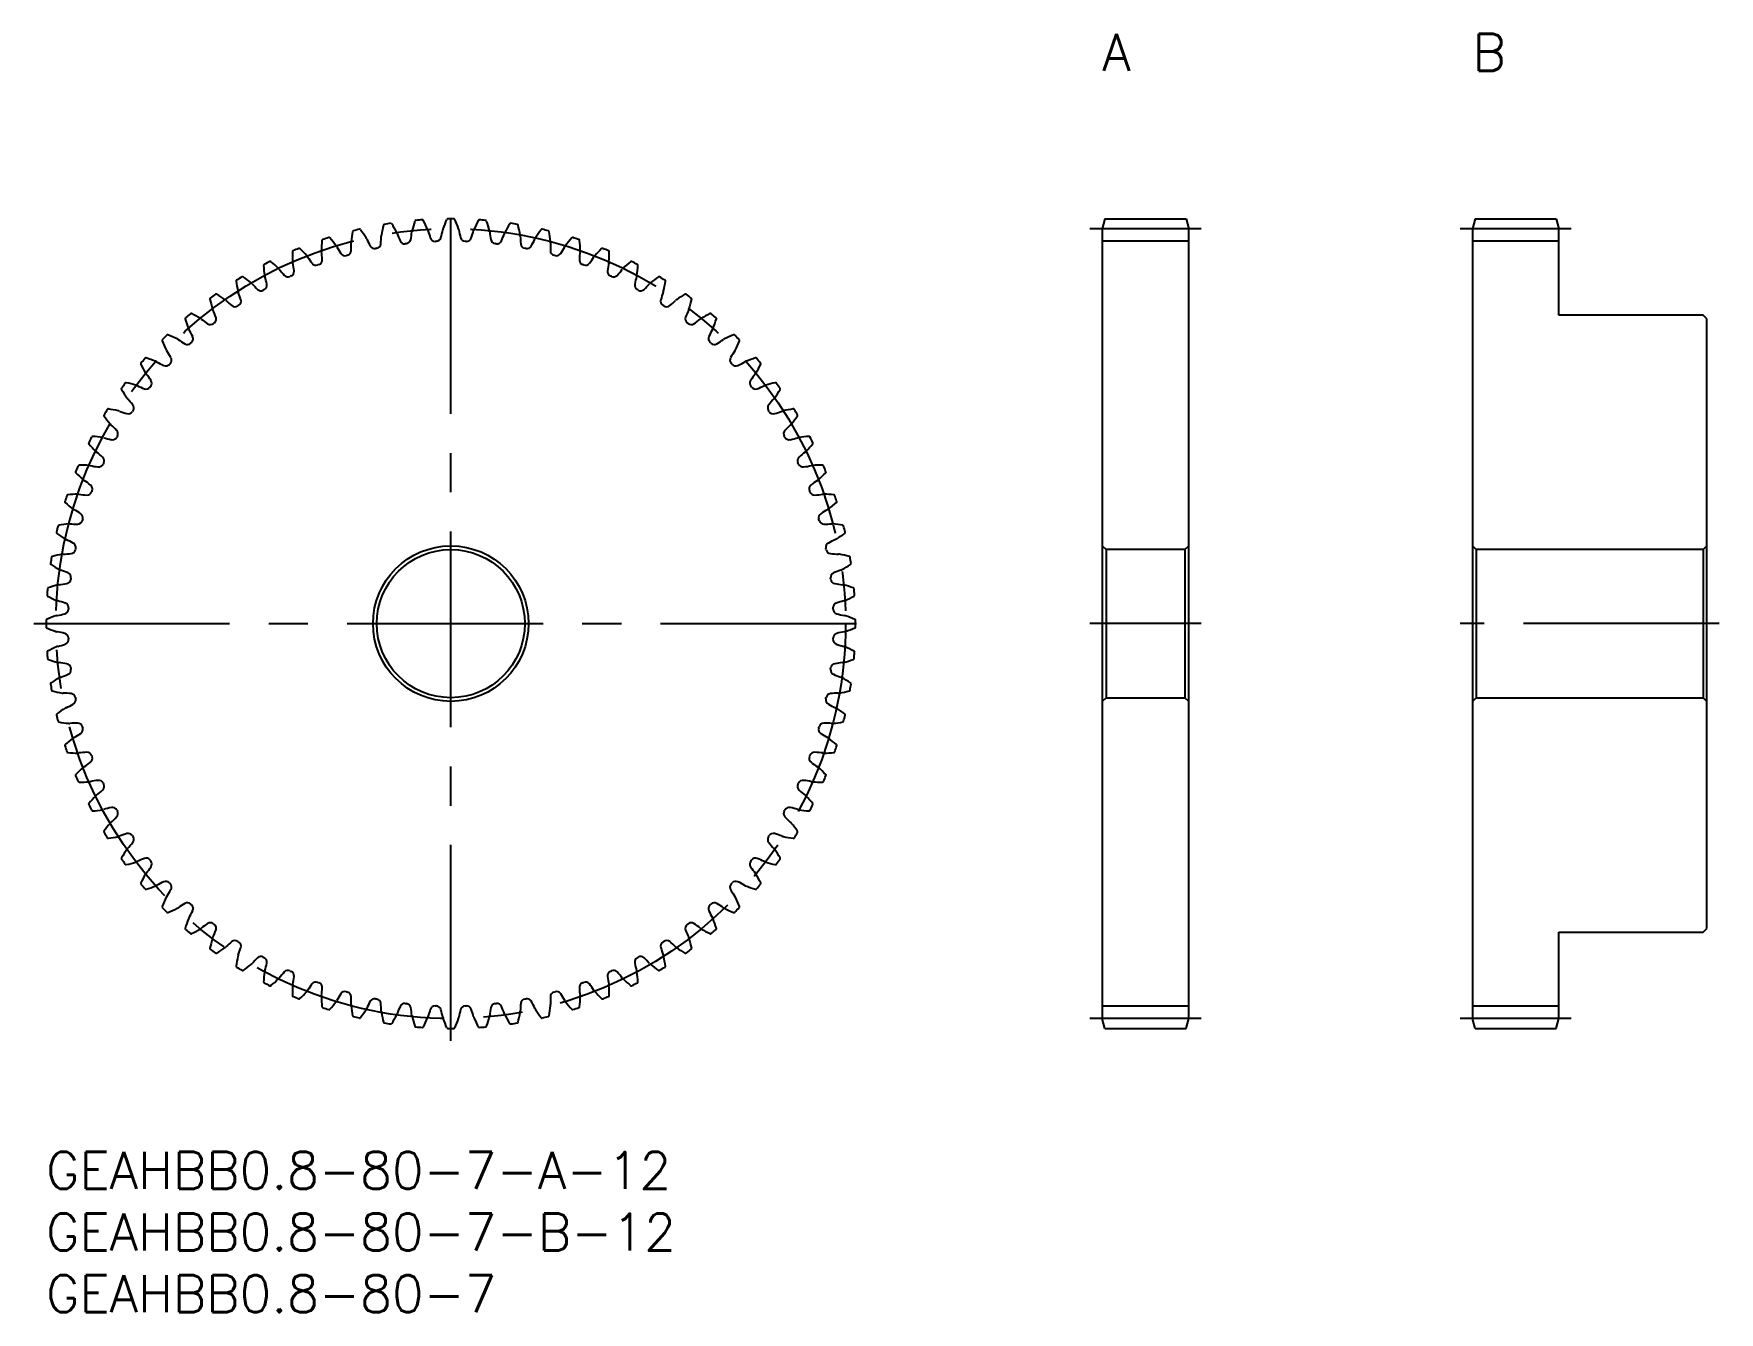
# Model space of a CAD drawing. Extents: x -1 to 136, y -13 to 91.
import ezdxf

# ---------------------------------------------------------------- set-up
doc = ezdxf.new("R2010")
doc.units = 0
doc.header["$LTSCALE"] = 0.5
doc.linetypes.add('CENTER', pattern=[50.8, 31.75, -6.35, 6.35, -6.35])
for name, color, linetype in [('MSM_CENTER', 1, 'CENTER'), ('MSM_CONTINUOUS', 7, 'CONTINUOUS'), ('MSM_PART_NUMBER', 7, 'CONTINUOUS')]:
    doc.layers.add(name, color=color, linetype=linetype)
doc.styles.get("Standard").update_dxf_attribs({"font": 'txt.shx', "height": 3, "bigfont": 'bigfont.shx'})

# ---------------------------------------------------------------- blocks, each defined once
blk = doc.blocks.new('*U2')
at = {"layer": 'MSM_PART_NUMBER'}
blk.add_text('GEAHBB0.8-80-7-A-12', height=3, dxfattribs=at).set_placement((0, -3))
blk = doc.blocks.new('*U3')
at = {"layer": 'MSM_PART_NUMBER'}
blk.add_text('GEAHBB0.8-80-7-B-12', height=3, dxfattribs=at).set_placement((0, -8))
blk = doc.blocks.new('*U4')
at = {"layer": 'MSM_PART_NUMBER'}
blk.add_text('GEAHBB0.8-80-7', height=3, dxfattribs=at).set_placement((0, -13))
blk = doc.blocks.new('*U5')
at = {"layer": 'MSM_PART_NUMBER'}
blk.add_text('A', height=3, dxfattribs=at).set_placement((85.6, 87.6))
blk = doc.blocks.new('*U6')
at = {"layer": 'MSM_PART_NUMBER'}
blk.add_text('B', height=3, dxfattribs=at).set_placement((115.6, 87.6))

msp = doc.modelspace()

# ---------------------------------------------------------------- linework, layer by layer
at = {"layer": 'MSM_CENTER'}
for p, q in [((32.8, 9), (32.8, 76.6)), ((93.6, 74.8), (84.6, 74.8)), ((123.6, 74.8), (114.6, 74.8)), ((-1, 42.8), (66.6, 42.8)), ((93.6, 42.8), (84.6, 42.8)), ((135.6, 42.8), (114.6, 42.8)), ((93.6, 10.8), (84.6, 10.8)), ((123.6, 10.8), (114.6, 10.8))]:
    msp.add_line(p, q, dxfattribs=at)
msp.add_circle((32.8, 42.8), 32, dxfattribs=at)
at = {"layer": 'MSM_CONTINUOUS'}
for p, q in [((85.81, 75.6), (85.6, 74.8)), ((85.81, 75.6), (92.39, 75.6)), ((92.39, 75.6), (92.6, 74.8)), ((115.81, 75.6), (115.6, 74.8)), ((115.81, 75.6), (122.39, 75.6)), ((122.39, 75.6), (122.6, 74.8)), ((85.6, 74.8), (85.6, 10.8)), ((92.6, 73.8), (85.6, 73.8)), ((92.6, 10.8), (92.6, 74.8)), ((115.6, 74.8), (115.6, 10.8)), ((122.6, 73.8), (115.6, 73.8)), ((122.6, 67.8), (122.6, 74.8)), ((134.3, 67.8), (122.6, 67.8)), ((134.6, 67.5), (134.3, 67.8)), ((134.6, 18.1), (134.6, 67.5)), ((85.6, 49.1), (85.9, 48.8)), ((85.9, 48.8), (85.9, 36.8)), ((92.3, 48.8), (85.9, 48.8)), ((92.3, 48.8), (92.6, 49.1)), ((92.3, 48.8), (92.3, 36.8)), ((115.6, 49.1), (115.9, 48.8)), ((115.9, 48.8), (115.9, 36.8)), ((134.3, 48.8), (115.9, 48.8)), ((134.3, 48.8), (134.6, 49.1)), ((134.3, 48.8), (134.3, 36.8)), ((85.9, 36.8), (85.6, 36.5)), ((85.9, 36.8), (92.3, 36.8)), ((92.6, 36.5), (92.3, 36.8)), ((115.9, 36.8), (115.6, 36.5)), ((115.9, 36.8), (134.3, 36.8)), ((134.6, 36.5), (134.3, 36.8)), ((122.6, 10.8), (122.6, 17.8)), ((122.6, 17.8), (134.3, 17.8)), ((134.3, 17.8), (134.6, 18.1)), ((92.6, 11.8), (85.6, 11.8)), ((122.6, 11.8), (115.6, 11.8)), ((85.81, 10), (85.6, 10.8)), ((85.81, 10), (92.39, 10)), ((92.39, 10), (92.6, 10.8)), ((115.81, 10), (115.6, 10.8)), ((115.81, 10), (122.39, 10)), ((122.39, 10), (122.6, 10.8))]:
    msp.add_line(p, q, dxfattribs=at)
for radius in [6.3, 6]:
    msp.add_circle((32.8, 42.8), radius, dxfattribs=at)
for centre, radius, start, end in [((27.42, 75.08), 0.08, 99.4581, 165.4711), ((32.8, 42.8), 32.8, 98.5425, 99.4575), ((27.94, 75.16), 0.08, 32.5289, 98.5425), ((19.58, 69.82), 10, 27.875, 32.5289), ((39.35, 72.16), 10, 160.9711, 165.625), ((29.97, 75.4), 0.08, 94.9575, 160.9711), ((32.8, 42.8), 32.8, 94.0425, 94.9575), ((30.49, 75.44), 0.08, 28.0289, 94.0425), ((21.74, 70.78), 10, 23.375, 28.0289), ((41.63, 71.56), 10, 156.4711, 161.125), ((32.54, 75.52), 0.08, 90.4575, 156.4711), ((32.8, 42.8), 32.8, 89.5425, 90.4575), ((33.06, 75.52), 0.08, 23.5287, 89.5425), ((23.97, 71.56), 10, 18.875, 23.5288), ((43.86, 70.78), 10, 151.9711, 156.625), ((35.11, 75.44), 0.08, 85.9575, 151.9711), ((32.8, 42.8), 32.8, 85.0425, 85.9575), ((35.63, 75.4), 0.08, 19.029, 85.0425), ((26.25, 72.16), 10, 14.375, 19.0289), ((46.02, 69.82), 10, 147.4711, 152.125), ((37.66, 75.16), 0.08, 81.4575, 147.4711), ((32.8, 42.8), 32.8, 80.5425, 81.4575), ((38.18, 75.08), 0.08, 14.529, 80.5425), ((32.31, 72.88), 10, 174.4711, 179.125), ((22.44, 73.84), 0.08, 108.4581, 174.4711), ((32.8, 42.8), 32.8, 107.5425, 108.4575), ((22.94, 74), 0.08, 41.529, 107.5425), ((15.51, 67.42), 10, 36.875, 41.5289), ((34.68, 72.83), 10, 169.9711, 174.625), ((24.91, 74.55), 0.08, 103.9581, 169.9711), ((32.8, 42.8), 32.8, 103.0425, 103.9575), ((25.42, 74.68), 0.08, 37.0289, 103.0425), ((17.5, 68.7), 10, 32.375, 37.0289), ((25.38, 73.7), 0.664, 23.9527, 32.3751), ((33.3, 77.22), 8, 203.9526, 208.5472), ((19.17, 74.41), 8, 353.9528, 358.5474), ((27.83, 74.19), 0.664, 170.1249, 178.5473), ((37.03, 72.59), 10, 165.4711, 170.125), ((27.83, 74.19), 0.664, 19.4527, 27.8751), ((36, 77.07), 8, 199.4526, 204.0472), ((29.06, 73.98), 0.4, 204.0472, 276.8449), ((29.16, 73.99), 0.4, 276.6551, 349.4528), ((21.69, 75.38), 8, 349.4528, 354.0474), ((30.31, 74.48), 0.664, 165.6249, 174.0473), ((30.31, 74.48), 0.664, 14.9527, 23.3751), ((38.68, 76.72), 8, 194.9526, 199.5472), ((31.52, 74.17), 0.4, 199.5472, 272.3448), ((32.8, 42.8), 31, 92.1551, 92.3449), ((31.62, 74.18), 0.4, 272.1551, 344.9528), ((24.28, 76.15), 8, 344.9528, 349.5474), ((32.8, 74.58), 0.664, 161.1249, 169.5473), ((32.8, 74.58), 0.664, 10.4527, 18.8751), ((41.32, 76.15), 8, 190.4526, 195.0472), ((33.98, 74.18), 0.4, 195.0473, 267.8448), ((32.8, 42.8), 31, 87.6551, 87.8449), ((34.08, 74.17), 0.4, 267.6551, 340.4527), ((26.92, 76.72), 8, 340.4528, 345.0474), ((35.29, 74.48), 0.664, 156.6249, 165.0473), ((35.29, 74.48), 0.664, 5.9527, 14.3751), ((43.91, 75.38), 8, 185.9526, 190.5472), ((36.44, 73.99), 0.4, 190.5472, 263.3449), ((36.54, 73.98), 0.4, 263.1551, 335.9527), ((29.6, 77.07), 8, 335.9528, 340.5474), ((37.77, 74.19), 0.664, 152.1249, 160.5473), ((28.57, 72.59), 10, 9.875, 14.5289), ((37.77, 74.19), 0.664, 1.4527, 9.8751), ((46.43, 74.41), 8, 181.4526, 186.0472), ((32.3, 77.22), 8, 331.4528, 336.0474), ((40.22, 73.7), 0.664, 147.6249, 156.0473), ((48.1, 68.7), 10, 142.9711, 147.625), ((40.18, 74.68), 0.08, 76.9575, 142.9711), ((32.8, 42.8), 32.8, 76.0425, 76.9575), ((40.69, 74.55), 0.08, 10.0289, 76.0425), ((30.92, 72.83), 10, 5.375, 10.0289), ((50.09, 67.42), 10, 138.4711, 143.125), ((42.66, 74), 0.08, 72.4575, 138.4711), ((32.8, 42.8), 32.8, 71.5425, 72.4575), ((43.16, 73.84), 0.08, 5.529, 71.5425), ((33.29, 72.88), 10, 0.875, 5.5289), ((20.04, 72.93), 0.08, 112.9575, 178.9711), ((29.96, 72.75), 10, 178.9711, 183.625), ((32.8, 42.8), 32.8, 112.0425, 112.9575), ((20.52, 73.13), 0.08, 46.029, 112.0425), ((13.63, 65.99), 10, 41.375, 46.0289), ((20.64, 72.16), 0.664, 32.9527, 41.3751), ((27.91, 76.87), 8, 212.9526, 217.5472), ((22.98, 73.02), 0.664, 179.1249, 187.5473), ((14.39, 71.89), 8, 2.9528, 7.5474), ((22.98, 73.02), 0.664, 28.4527, 36.8751), ((30.6, 77.15), 8, 208.4526, 213.0472), ((24.23, 73.01), 0.4, 213.0472, 285.8449), ((32.8, 42.8), 31, 105.6551, 105.8449), ((24.33, 73.04), 0.4, 285.6551, 358.4528), ((25.38, 73.7), 0.664, 174.6249, 183.0473), ((16.73, 73.24), 8, 358.4528, 3.0474), ((26.62, 73.59), 0.4, 208.5472, 281.3449), ((32.8, 42.8), 31, 101.1551, 101.3449), ((26.73, 73.61), 0.4, 281.1551, 353.9528), ((32.8, 42.8), 31, 96.6551, 96.8449), ((32.8, 42.8), 31, 83.1551, 83.3449), ((38.87, 73.61), 0.4, 186.0472, 258.8449), ((32.8, 42.8), 31, 78.6551, 78.8449), ((38.98, 73.59), 0.4, 258.6551, 331.4528), ((48.87, 73.24), 8, 176.9526, 181.5472), ((41.27, 73.04), 0.4, 181.5472, 254.3449), ((40.22, 73.7), 0.664, 356.9527, 5.3751), ((32.8, 42.8), 31, 74.1551, 74.3449), ((41.37, 73.01), 0.4, 254.1551, 326.9528), ((35, 77.15), 8, 326.9528, 331.5474), ((42.62, 73.02), 0.664, 143.1249, 151.5473), ((51.21, 71.89), 8, 172.4526, 177.0472), ((42.62, 73.02), 0.664, 352.4527, 0.8751), ((37.69, 76.87), 8, 322.4528, 327.0474), ((44.96, 72.16), 0.664, 138.6249, 147.0473), ((51.97, 65.99), 10, 133.9711, 138.625), ((45.08, 73.13), 0.08, 67.9575, 133.9711), ((32.8, 42.8), 32.8, 67.0425, 67.9575), ((45.56, 72.93), 0.08, 1.029, 67.0425), ((35.64, 72.75), 10, 356.375, 1.0289), ((17.71, 71.83), 0.08, 117.4575, 183.4711), ((27.61, 72.43), 10, 183.4711, 188.125), ((32.8, 42.8), 32.8, 116.5425, 117.4575), ((18.18, 72.07), 0.08, 50.529, 116.5425), ((11.87, 64.41), 10, 45.875, 50.5289), ((18.37, 71.12), 0.664, 37.4527, 45.8751), ((25.25, 76.38), 8, 217.4526, 222.0472), ((19.7, 71.34), 0.4, 294.6551, 7.4528), ((20.64, 72.16), 0.664, 183.6249, 192.0473), ((12.17, 70.35), 8, 7.4528, 12.0474), ((21.88, 72.24), 0.4, 217.5472, 290.3449), ((32.8, 42.8), 31, 110.1551, 110.3449), ((21.98, 72.28), 0.4, 290.1551, 2.9528), ((43.62, 72.28), 0.4, 177.0472, 249.8449), ((32.8, 42.8), 31, 69.6551, 69.8449), ((43.72, 72.24), 0.4, 249.6551, 322.4528), ((53.43, 70.35), 8, 167.9526, 172.5472), ((45.9, 71.34), 0.4, 172.5472, 245.3449), ((44.96, 72.16), 0.664, 347.9527, 356.3751), ((40.35, 76.38), 8, 317.9528, 322.5474), ((47.23, 71.12), 0.664, 134.1249, 142.5473), ((53.73, 64.41), 10, 129.4711, 134.125), ((47.42, 72.07), 0.08, 63.4569, 129.4711), ((32.8, 42.8), 32.8, 62.5425, 63.4575), ((37.99, 72.43), 10, 351.875, 356.5289), ((47.89, 71.83), 0.08, 356.529, 62.5425), ((15.48, 70.56), 0.08, 121.9575, 187.9711), ((25.31, 71.94), 10, 187.9711, 192.625), ((32.8, 42.8), 32.8, 121.0425, 121.9575), ((16.2, 69.9), 0.664, 192.6249, 201.0473), ((15.93, 70.83), 0.08, 55.0289, 121.0425), ((10.24, 62.71), 10, 50.375, 55.0289), ((16.2, 69.9), 0.664, 41.9527, 50.3751), ((22.64, 75.69), 8, 221.9526, 226.5472), ((17.41, 70.17), 0.4, 226.5472, 299.3449), ((32.8, 42.8), 31, 119.1551, 119.3449), ((17.5, 70.22), 0.4, 299.1551, 11.9528), ((18.37, 71.12), 0.664, 188.1249, 196.5473), ((10.07, 68.65), 8, 11.9528, 16.5474), ((19.61, 71.29), 0.4, 222.0472, 294.8449), ((32.8, 42.8), 31, 114.6551, 114.8449), ((32.8, 42.8), 31, 65.1551, 65.3449), ((45.99, 71.29), 0.4, 245.1551, 317.9528), ((48.1, 70.22), 0.4, 168.0472, 240.8449), ((55.53, 68.65), 8, 163.4526, 168.0472), ((47.23, 71.12), 0.664, 343.4527, 351.8751), ((32.8, 42.8), 31, 60.6551, 60.8449), ((48.19, 70.17), 0.4, 240.6551, 313.4528), ((42.96, 75.69), 8, 313.4528, 318.0474), ((49.4, 69.9), 0.664, 129.6249, 138.0473), ((55.36, 62.71), 10, 124.9711, 129.625), ((49.67, 70.83), 0.08, 58.9569, 124.9711), ((32.8, 42.8), 32.8, 58.0425, 58.9575), ((49.4, 69.9), 0.664, 338.9527, 347.3751), ((40.29, 71.94), 10, 347.375, 352.0289), ((50.12, 70.56), 0.08, 352.029, 58.0425), ((13.36, 69.12), 0.08, 126.4575, 192.4711), ((23.04, 71.26), 10, 192.4711, 197.125), ((32.8, 42.8), 32.8, 125.5425, 126.4575), ((14.12, 68.51), 0.664, 197.1249, 205.5473), ((13.78, 69.42), 0.08, 59.5289, 125.5425), ((8.75, 60.87), 10, 54.875, 59.5289), ((14.12, 68.51), 0.664, 46.4527, 54.8751), ((20.09, 74.79), 8, 226.4526, 231.0472), ((15.31, 68.88), 0.4, 231.0472, 303.8449), ((32.8, 42.8), 31, 123.6551, 123.8449), ((8.11, 66.78), 8, 16.4528, 21.0474), ((15.4, 68.94), 0.4, 303.6551, 16.4528), ((50.2, 68.94), 0.4, 163.5472, 236.3449), ((57.49, 66.78), 8, 158.9526, 163.5472), ((32.8, 42.8), 31, 56.1551, 56.3449), ((50.29, 68.88), 0.4, 236.1551, 308.9528), ((45.51, 74.79), 8, 308.9528, 313.5474), ((51.48, 68.51), 0.664, 125.1249, 133.5473), ((56.85, 60.87), 10, 120.4711, 125.125), ((51.82, 69.42), 0.08, 54.4581, 120.4711), ((32.8, 42.8), 32.8, 53.5425, 54.4575), ((51.48, 68.51), 0.664, 334.4527, 342.8751), ((42.56, 71.26), 10, 342.875, 347.5289), ((52.24, 69.12), 0.08, 347.5289, 53.5425), ((11.35, 67.51), 0.08, 130.9575, 196.9711), ((20.84, 70.41), 10, 196.9711, 201.625), ((32.8, 42.8), 32.8, 130.0425, 130.9575), ((11.75, 67.85), 0.08, 64.0289, 130.0425), ((7.41, 58.93), 10, 59.375, 64.0289), ((12.16, 66.96), 0.664, 50.9527, 59.3751), ((17.62, 73.69), 8, 230.9526, 235.5472), ((13.32, 67.43), 0.4, 235.5472, 308.3449), ((6.3, 64.77), 8, 20.9528, 25.5474), ((32.8, 42.8), 31, 128.1551, 128.3449), ((13.4, 67.49), 0.4, 308.1551, 20.9528), ((52.2, 67.49), 0.4, 159.0472, 231.8449), ((59.3, 64.77), 8, 154.4526, 159.0472), ((32.8, 42.8), 31, 51.6551, 51.8449), ((52.28, 67.43), 0.4, 231.6551, 304.4528), ((47.98, 73.69), 8, 304.4528, 309.0474), ((53.44, 66.96), 0.664, 120.6249, 129.0473), ((58.19, 58.93), 10, 115.9711, 120.625), ((53.85, 67.85), 0.08, 49.9581, 115.9711), ((32.8, 42.8), 32.8, 49.0425, 49.9575), ((44.76, 70.41), 10, 338.375, 343.0289), ((54.25, 67.51), 0.08, 343.029, 49.0425), ((9.48, 65.75), 0.08, 135.4575, 201.4711), ((18.71, 69.38), 10, 201.4711, 206.125), ((32.8, 42.8), 32.8, 134.5425, 135.4575), ((9.85, 66.12), 0.08, 68.529, 134.5425), ((6.22, 56.89), 10, 63.875, 68.5289), ((10.33, 65.27), 0.664, 55.4527, 63.8751), ((15.24, 72.41), 8, 235.4526, 240.0472), ((12.16, 66.96), 0.664, 201.6249, 210.0473), ((4.66, 62.63), 8, 25.4528, 30.0474), ((32.8, 42.8), 31, 132.6551, 132.8449), ((11.52, 65.89), 0.4, 312.6551, 25.4528), ((54.08, 65.89), 0.4, 154.5472, 227.3449), ((60.94, 62.63), 8, 149.9526, 154.5472), ((32.8, 42.8), 31, 47.1551, 47.3449), ((53.44, 66.96), 0.664, 329.9527, 338.3751), ((50.36, 72.41), 8, 299.9528, 304.5474), ((55.27, 65.27), 0.664, 116.1249, 124.5473), ((59.38, 56.89), 10, 111.4711, 116.125), ((55.75, 66.12), 0.08, 45.4581, 111.4712), ((32.8, 42.8), 32.8, 44.5425, 45.4575), ((46.89, 69.38), 10, 333.875, 338.5289), ((56.12, 65.75), 0.08, 338.529, 44.5425), ((32.8, 42.8), 32.8, 139.0425, 139.9575), ((8.09, 64.25), 0.08, 73.0289, 139.0425), ((5.19, 54.76), 10, 68.375, 73.0289), ((10.33, 65.27), 0.664, 206.1249, 214.5473), ((3.19, 60.36), 8, 29.9528, 34.5474), ((9.78, 64.15), 0.4, 317.1551, 29.9528), ((11.45, 65.82), 0.4, 240.0472, 312.8449), ((54.15, 65.82), 0.4, 227.1551, 299.9528), ((55.82, 64.15), 0.4, 150.0472, 222.8449), ((62.41, 60.36), 8, 145.4526, 150.0472), ((55.27, 65.27), 0.664, 325.4527, 333.8751), ((60.41, 54.76), 10, 106.9711, 111.625), ((57.51, 64.25), 0.08, 40.9575, 106.9712), ((32.8, 42.8), 32.8, 40.0425, 40.9575), ((7.75, 63.85), 0.08, 139.9575, 205.9711), ((16.67, 68.19), 10, 205.9711, 210.625), ((8.64, 63.44), 0.664, 210.6249, 219.0473), ((1.91, 57.98), 8, 34.4528, 39.0474), ((8.64, 63.44), 0.664, 59.9527, 68.3751), ((12.97, 70.94), 8, 239.9526, 244.5472), ((9.71, 64.08), 0.4, 244.5472, 317.3449), ((32.8, 42.8), 31, 137.1551, 137.3449), ((32.8, 42.8), 31, 42.6551, 42.8449), ((55.89, 64.08), 0.4, 222.6551, 295.4528), ((52.63, 70.94), 8, 295.4528, 300.0474), ((56.96, 63.44), 0.664, 111.6249, 120.0473), ((63.69, 57.98), 8, 140.9526, 145.5472), ((56.96, 63.44), 0.664, 320.9527, 329.3751), ((48.93, 68.19), 10, 329.375, 334.0289), ((57.85, 63.85), 0.08, 334.029, 40.0425), ((6.18, 61.82), 0.08, 144.4575, 210.4711), ((32.8, 42.8), 32.8, 143.5425, 144.4575), ((14.73, 66.85), 10, 210.4711, 215.125), ((6.48, 62.24), 0.08, 77.529, 143.5425), ((4.34, 52.56), 10, 72.875, 77.5289), ((7.09, 61.48), 0.664, 64.4527, 72.8751), ((10.83, 69.3), 8, 244.4526, 249.0472), ((8.11, 62.2), 0.4, 249.0472, 321.845), ((32.8, 42.8), 31, 141.6551, 141.8449), ((8.17, 62.28), 0.4, 321.6551, 34.4528), ((57.43, 62.28), 0.4, 145.5472, 218.3449), ((32.8, 42.8), 31, 38.1551, 38.3449), ((57.49, 62.2), 0.4, 218.1551, 290.9528), ((54.77, 69.3), 8, 290.9528, 295.5474), ((58.51, 61.48), 0.664, 107.1249, 115.5473), ((61.26, 52.56), 10, 102.4711, 107.125), ((50.87, 66.85), 10, 324.875, 329.5289), ((59.12, 62.24), 0.08, 36.4575, 102.4712), ((32.8, 42.8), 32.8, 35.5425, 36.4575), ((59.42, 61.82), 0.08, 329.529, 35.5425), ((32.8, 42.8), 32.8, 148.0425, 148.9575), ((5.04, 60.12), 0.08, 82.029, 148.0425), ((3.66, 50.29), 10, 77.375, 82.0289), ((7.09, 61.48), 0.664, 215.1249, 223.5473), ((0.81, 55.51), 8, 38.9528, 43.5474), ((6.72, 60.29), 0.4, 326.1551, 38.9528), ((58.88, 60.29), 0.4, 141.0472, 213.8449), ((64.79, 55.51), 8, 136.4526, 141.0472), ((58.51, 61.48), 0.664, 316.4527, 324.8751), ((61.94, 50.29), 10, 97.9711, 102.625), ((60.56, 60.12), 0.08, 31.9581, 97.9712), ((32.8, 42.8), 32.8, 31.0425, 31.9575), ((4.77, 59.67), 0.08, 148.9575, 214.9711), ((12.89, 65.36), 10, 214.9711, 219.625), ((5.7, 59.4), 0.664, 219.6249, 228.0473), ((-0.09, 52.96), 8, 43.4528, 48.0474), ((5.7, 59.4), 0.664, 68.9527, 77.3751), ((8.82, 67.49), 8, 248.9526, 253.5472), ((6.66, 60.2), 0.4, 253.5472, 326.345), ((32.8, 42.8), 31, 146.1551, 146.3449), ((32.8, 42.8), 31, 33.6551, 33.8449), ((58.94, 60.2), 0.4, 213.6551, 286.4528), ((56.78, 67.49), 8, 286.4528, 291.0474), ((59.9, 59.4), 0.664, 102.6249, 111.0473), ((65.69, 52.96), 8, 131.9526, 136.5472), ((59.9, 59.4), 0.664, 311.9527, 320.3751), ((52.71, 65.36), 10, 320.375, 325.0289), ((60.83, 59.67), 0.08, 325.029, 31.0425), ((3.53, 57.42), 0.08, 153.4575, 219.4711), ((32.8, 42.8), 32.8, 152.5425, 153.4575), ((3.77, 57.89), 0.08, 86.5289, 152.5425), ((3.17, 47.99), 10, 81.875, 86.5289), ((4.48, 57.23), 0.664, 73.4527, 81.8751), ((6.95, 65.53), 8, 253.4526, 258.0472), ((5.38, 58.1), 0.4, 258.0472, 330.845), ((5.43, 58.19), 0.4, 330.6551, 43.4528), ((32.8, 42.8), 31, 150.6551, 150.8449), ((60.17, 58.19), 0.4, 136.5472, 209.3449), ((32.8, 42.8), 31, 29.1551, 29.3449), ((60.22, 58.1), 0.4, 209.1551, 281.9528), ((58.65, 65.53), 8, 281.9528, 286.5474), ((61.12, 57.23), 0.664, 98.1249, 106.5473), ((62.43, 47.99), 10, 93.4711, 98.125), ((61.83, 57.89), 0.08, 27.4581, 93.4711), ((32.8, 42.8), 32.8, 26.5425, 27.4575), ((62.07, 57.42), 0.08, 320.529, 26.5425), ((11.19, 63.73), 10, 219.4711, 224.125), ((4.48, 57.23), 0.664, 224.1249, 232.5473), ((-0.78, 50.35), 8, 47.9528, 52.5474), ((4.31, 55.99), 0.4, 335.1551, 47.9528), ((61.29, 55.99), 0.4, 132.0472, 204.8449), ((66.38, 50.35), 8, 127.4526, 132.0472), ((61.12, 57.23), 0.664, 307.4527, 315.8751), ((54.41, 63.73), 10, 315.875, 320.5289), ((2.47, 55.08), 0.08, 157.9575, 223.9711), ((32.8, 42.8), 32.8, 157.0425, 157.9575), ((9.61, 61.97), 10, 223.9711, 228.625), ((2.67, 55.56), 0.08, 91.0289, 157.0425), ((2.85, 45.64), 10, 86.375, 91.0289), ((3.44, 54.96), 0.664, 77.9527, 86.3751), ((5.25, 63.43), 8, 257.9526, 262.5472), ((4.26, 55.9), 0.4, 262.5472, 335.3449), ((32.8, 42.8), 31, 155.1551, 155.3449), ((32.8, 42.8), 31, 24.6551, 24.8449), ((61.34, 55.9), 0.4, 204.6551, 277.4528), ((60.35, 63.43), 8, 277.4528, 282.0474), ((62.16, 54.96), 0.664, 93.6249, 102.0473), ((62.75, 45.64), 10, 88.9711, 93.625), ((55.99, 61.97), 10, 311.375, 316.0289), ((62.93, 55.56), 0.08, 22.9581, 88.9712), ((32.8, 42.8), 32.8, 22.0425, 22.9575), ((63.13, 55.08), 0.08, 316.029, 22.0425), ((2.72, 43.29), 10, 90.875, 95.5289), ((2.58, 52.62), 0.664, 82.4527, 90.8751), ((3.71, 61.21), 8, 262.4526, 267.0472), ((3.44, 54.96), 0.664, 228.6249, 237.0473), ((-1.27, 47.69), 8, 52.4528, 57.0474), ((3.32, 53.62), 0.4, 267.0472, 339.8449), ((3.36, 53.72), 0.4, 339.6551, 52.4528), ((32.8, 42.8), 31, 159.6551, 159.8449), ((62.24, 53.72), 0.4, 127.5472, 200.3449), ((32.8, 42.8), 31, 20.1551, 20.3449), ((62.28, 53.62), 0.4, 200.1551, 272.9528), ((66.87, 47.69), 8, 122.9526, 127.5472), ((61.89, 61.21), 8, 272.9528, 277.5474), ((62.16, 54.96), 0.664, 302.9527, 311.3751), ((63.02, 52.62), 0.664, 89.1249, 97.5473), ((62.88, 43.29), 10, 84.4711, 89.125), ((1.6, 52.66), 0.08, 162.4575, 228.4711), ((32.8, 42.8), 32.8, 161.5425, 162.4575), ((8.18, 60.09), 10, 228.4711, 233.125), ((1.76, 53.16), 0.08, 95.5289, 161.5425), ((2.58, 52.62), 0.664, 233.1249, 241.5473), ((-1.55, 45), 8, 56.9528, 61.5474), ((67.15, 45), 8, 118.4526, 123.0472), ((63.02, 52.62), 0.664, 298.4527, 306.8751), ((57.42, 60.09), 10, 306.875, 311.5289), ((63.84, 53.16), 0.08, 18.4581, 84.4712), ((32.8, 42.8), 32.8, 17.5425, 18.4575), ((64, 52.66), 0.08, 311.5289, 17.5425), ((32.8, 42.8), 32.8, 166.0425, 166.9575), ((1.05, 50.69), 0.08, 100.029, 166.0425), ((2.77, 40.92), 10, 95.375, 100.0289), ((1.9, 50.22), 0.664, 86.9527, 95.3751), ((2.36, 58.87), 8, 266.9526, 271.5472), ((2.56, 51.27), 0.4, 271.5472, 344.345), ((2.59, 51.37), 0.4, 344.1551, 56.9528), ((32.8, 42.8), 31, 164.1551, 164.3449), ((63.01, 51.37), 0.4, 123.0472, 195.8449), ((32.8, 42.8), 31, 15.6551, 15.8449), ((63.04, 51.27), 0.4, 195.6551, 268.4528), ((63.24, 58.87), 8, 268.4528, 273.0474), ((63.7, 50.22), 0.664, 84.6249, 93.0473), ((62.83, 40.92), 10, 79.9711, 84.625), ((64.55, 50.69), 0.08, 13.9575, 79.9712), ((32.8, 42.8), 32.8, 13.0425, 13.9575), ((0.92, 50.18), 0.08, 166.9575, 232.9711), ((6.9, 58.1), 10, 232.9711, 237.625), ((1.9, 50.22), 0.664, 237.6249, 246.0473), ((-1.62, 42.3), 8, 61.4528, 66.0474), ((2.01, 48.98), 0.4, 348.6551, 61.4528), ((63.59, 48.98), 0.4, 118.5472, 191.3449), ((67.22, 42.3), 8, 113.9526, 118.5472), ((63.7, 50.22), 0.664, 293.9527, 302.3751), ((58.7, 58.1), 10, 302.375, 307.0289), ((64.68, 50.18), 0.08, 307.0289, 13.0425), ((32.8, 42.8), 32.8, 170.5425, 171.4575), ((0.52, 48.18), 0.08, 104.529, 170.5425), ((3.01, 38.57), 10, 99.875, 104.5289), ((1.41, 47.77), 0.664, 91.4527, 99.8751), ((1.19, 56.43), 8, 271.4526, 276.0472), ((1.99, 48.87), 0.4, 276.0472, 348.8449), ((32.8, 42.8), 31, 168.6551, 168.8449), ((32.8, 42.8), 31, 11.1551, 11.3449), ((63.61, 48.87), 0.4, 191.1551, 263.9528), ((64.41, 56.43), 8, 263.9528, 268.5474), ((64.19, 47.77), 0.664, 80.1249, 88.5473), ((62.59, 38.57), 10, 75.4711, 80.125), ((65.08, 48.18), 0.08, 9.4575, 75.4711), ((32.8, 42.8), 32.8, 8.5425, 9.4575), ((0.44, 47.66), 0.08, 171.4581, 237.4711), ((5.78, 56.02), 10, 237.4711, 242.125), ((1.41, 47.77), 0.664, 242.1249, 250.5473), ((-1.47, 39.6), 8, 65.9528, 70.5474), ((1.62, 46.54), 0.4, 353.1551, 65.9528), ((32.8, 42.8), 31, 173.1551, 173.3449), ((63.98, 46.54), 0.4, 114.0472, 186.8449), ((32.8, 42.8), 31, 6.6551, 6.8449), ((67.07, 39.6), 8, 109.4526, 114.0472), ((64.19, 47.77), 0.664, 289.4527, 297.8751), ((59.82, 56.02), 10, 297.875, 302.5289), ((65.16, 47.66), 0.08, 302.529, 8.5425), ((32.8, 42.8), 32.8, 175.0425, 175.9575), ((0.16, 45.11), 0.08, 175.9581, 241.9711), ((0.2, 45.63), 0.08, 109.029, 175.0425), ((3.44, 36.25), 10, 104.375, 109.0289), ((1.12, 45.29), 0.664, 95.9527, 104.3751), ((0.22, 53.91), 8, 275.9526, 280.5472), ((1.61, 46.44), 0.4, 280.5472, 353.3449), ((63.99, 46.44), 0.4, 186.6551, 259.4528), ((65.38, 53.91), 8, 259.4528, 264.0474), ((64.48, 45.29), 0.664, 75.6249, 84.0473), ((62.16, 36.25), 10, 70.9711, 75.625), ((65.4, 45.63), 0.08, 4.9581, 70.9711), ((32.8, 42.8), 32.8, 4.0425, 4.9575), ((65.44, 45.11), 0.08, 298.029, 4.0425), ((4.82, 53.86), 10, 241.9711, 246.625), ((1.12, 45.29), 0.664, 246.6249, 255.0473), ((-1.12, 36.92), 8, 70.4528, 75.0474), ((1.42, 43.98), 0.4, 285.0472, 357.845), ((1.43, 44.08), 0.4, 357.6551, 70.4528), ((32.8, 42.8), 31, 177.6551, 177.8449), ((64.17, 44.08), 0.4, 109.5472, 182.3449), ((32.8, 42.8), 31, 2.1551, 2.3449), ((64.18, 43.98), 0.4, 182.1551, 254.9528), ((66.72, 36.92), 8, 104.9526, 109.5472), ((64.48, 45.29), 0.664, 284.9527, 293.3751), ((60.78, 53.86), 10, 293.375, 298.0289), ((0.08, 43.06), 0.08, 113.529, 179.5425), ((32.8, 42.8), 32.8, 179.5425, 180.4575), ((0.08, 42.54), 0.08, 180.4581, 246.4711), ((4.04, 33.97), 10, 108.875, 113.5289), ((4.04, 51.63), 10, 246.4711, 251.125), ((1.02, 42.8), 0.664, 100.4527, 108.8751), ((-0.55, 51.32), 8, 280.4526, 285.0472), ((66.15, 51.32), 8, 254.9528, 259.5474), ((64.58, 42.8), 0.664, 71.1249, 79.5473), ((61.56, 33.97), 10, 66.4711, 71.125), ((61.56, 51.63), 10, 288.875, 293.5289), ((65.52, 43.06), 0.08, 0.4581, 66.4711), ((65.52, 42.54), 0.08, 293.529, 359.5425), ((32.8, 42.8), 32.8, 359.5425, 0.4575), ((1.02, 42.8), 0.664, 251.1249, 259.5473), ((-0.55, 34.28), 8, 74.9528, 79.5474), ((-1.12, 48.68), 8, 284.9526, 289.5472), ((1.42, 41.62), 0.4, 2.1551, 74.9528), ((1.43, 41.52), 0.4, 289.5472, 2.3449), ((32.8, 42.8), 31, 182.1551, 182.3449), ((32.8, 42.8), 31, 357.6551, 357.8449), ((64.17, 41.52), 0.4, 177.6551, 250.4528), ((64.18, 41.62), 0.4, 105.0472, 177.845), ((66.72, 48.68), 8, 250.4528, 255.0474), ((66.15, 34.28), 8, 100.4526, 105.0472), ((64.58, 42.8), 0.664, 280.4527, 288.8751), ((0.16, 40.49), 0.08, 118.029, 184.0425), ((32.8, 42.8), 32.8, 184.0425, 184.9575), ((4.82, 31.74), 10, 113.375, 118.0289), ((0.2, 39.97), 0.08, 184.9581, 250.9711), ((3.44, 49.35), 10, 250.9711, 255.625), ((1.12, 40.31), 0.664, 104.9527, 113.3751), ((1.12, 40.31), 0.664, 255.6249, 264.0473), ((0.22, 31.69), 8, 79.4528, 84.0474), ((65.38, 31.69), 8, 95.9526, 100.5472), ((64.48, 40.31), 0.664, 275.9527, 284.3751), ((64.48, 40.31), 0.664, 66.6249, 75.0473), ((62.16, 49.35), 10, 284.375, 289.0289), ((60.78, 31.74), 10, 61.9711, 66.625), ((65.4, 39.97), 0.08, 289.0289, 355.0425), ((65.44, 40.49), 0.08, 355.9581, 61.9711), ((32.8, 42.8), 32.8, 355.0425, 355.9575), ((5.78, 29.58), 10, 117.875, 122.5289), ((1.41, 37.83), 0.664, 109.4527, 117.8751), ((-1.47, 46), 8, 289.4526, 294.0472), ((1.61, 39.16), 0.4, 6.6551, 79.4528), ((1.62, 39.06), 0.4, 294.0472, 6.8449), ((32.8, 42.8), 31, 186.6551, 186.8449), ((32.8, 42.8), 31, 353.1551, 353.3449), ((63.98, 39.06), 0.4, 173.1551, 245.9528), ((63.99, 39.16), 0.4, 100.5472, 173.3449), ((67.07, 46), 8, 245.9528, 250.5474), ((64.19, 37.83), 0.664, 62.1249, 70.5473), ((59.82, 29.58), 10, 57.4711, 62.125), ((0.44, 37.94), 0.08, 122.5289, 188.5425), ((32.8, 42.8), 32.8, 188.5425, 189.4575), ((0.52, 37.42), 0.08, 189.4575, 255.4711), ((3.01, 47.03), 10, 255.4711, 260.125), ((1.41, 37.83), 0.664, 260.1249, 268.5473), ((1.19, 29.17), 8, 83.9528, 88.5474), ((1.99, 36.73), 0.4, 11.1551, 83.9528), ((63.61, 36.73), 0.4, 96.0472, 168.8449), ((64.41, 29.17), 8, 91.4526, 96.0472), ((64.19, 37.83), 0.664, 271.4527, 279.8751), ((62.59, 47.03), 10, 279.875, 284.5289), ((65.08, 37.42), 0.08, 284.5289, 350.5425), ((32.8, 42.8), 32.8, 350.5425, 351.4575), ((65.16, 37.94), 0.08, 351.4581, 57.4711), ((6.9, 27.5), 10, 122.375, 127.0289), ((1.9, 35.38), 0.664, 113.9527, 122.3751), ((-1.62, 43.3), 8, 293.9526, 298.5472), ((2.01, 36.62), 0.4, 298.5472, 11.3449), ((32.8, 42.8), 31, 191.1551, 191.3449), ((32.8, 42.8), 31, 348.6551, 348.8449), ((63.59, 36.62), 0.4, 168.6551, 241.4528), ((67.22, 43.3), 8, 241.4528, 246.0474), ((63.7, 35.38), 0.664, 57.6249, 66.0473), ((58.7, 27.5), 10, 52.9711, 57.625), ((0.92, 35.42), 0.08, 127.0289, 193.0425), ((32.8, 42.8), 32.8, 193.0425, 193.9575), ((1.05, 34.91), 0.08, 193.9575, 259.9712), ((2.77, 44.68), 10, 259.9711, 264.625), ((1.9, 35.38), 0.664, 264.6249, 273.0473), ((2.36, 26.73), 8, 88.4528, 93.0474), ((2.56, 34.33), 0.4, 15.6551, 88.4528), ((2.59, 34.23), 0.4, 303.0472, 15.8449), ((32.8, 42.8), 31, 195.6551, 195.8449), ((63.01, 34.23), 0.4, 164.1551, 236.9528), ((32.8, 42.8), 31, 344.1551, 344.3449), ((63.04, 34.33), 0.4, 91.5472, 164.3449), ((63.24, 26.73), 8, 86.9526, 91.5472), ((63.7, 35.38), 0.664, 266.9527, 275.3751), ((62.83, 44.68), 10, 275.375, 280.0289), ((64.55, 34.91), 0.08, 280.0289, 346.0425), ((32.8, 42.8), 32.8, 346.0425, 346.9575), ((64.68, 35.42), 0.08, 346.9581, 52.9711), ((1.6, 32.94), 0.08, 131.5289, 197.5425), ((32.8, 42.8), 32.8, 197.5425, 198.4575), ((8.18, 25.51), 10, 126.875, 131.5289), ((2.58, 32.98), 0.664, 118.4527, 126.8751), ((-1.55, 40.6), 8, 298.4526, 303.0472), ((67.15, 40.6), 8, 236.9528, 241.5474), ((63.02, 32.98), 0.664, 53.1249, 61.5473), ((57.42, 25.51), 10, 48.4711, 53.125), ((32.8, 42.8), 32.8, 341.5425, 342.4575), ((64, 32.94), 0.08, 342.4581, 48.4711), ((1.76, 32.44), 0.08, 198.4581, 264.4712), ((2.72, 42.31), 10, 264.4711, 269.125), ((2.58, 32.98), 0.664, 269.1249, 277.5473), ((3.71, 24.39), 8, 92.9528, 97.5474), ((-1.27, 37.91), 8, 302.9526, 307.5472), ((3.32, 31.98), 0.4, 20.1551, 92.9528), ((3.36, 31.88), 0.4, 307.5472, 20.3448), ((32.8, 42.8), 31, 200.1551, 200.3449), ((62.24, 31.88), 0.4, 159.6551, 232.4528), ((32.8, 42.8), 31, 339.6551, 339.8449), ((62.28, 31.98), 0.4, 87.0472, 159.8449), ((66.87, 37.91), 8, 232.4528, 237.0474), ((61.89, 24.39), 8, 82.4526, 87.0472), ((63.02, 32.98), 0.664, 262.4527, 270.8751), ((62.88, 42.31), 10, 270.875, 275.5289), ((63.84, 32.44), 0.08, 275.5289, 341.5425), ((2.47, 30.52), 0.08, 136.0289, 202.0425), ((32.8, 42.8), 32.8, 202.0425, 202.9575), ((9.61, 23.63), 10, 131.375, 136.0289), ((3.44, 30.64), 0.664, 122.9527, 131.3751), ((5.25, 22.17), 8, 97.4528, 102.0474), ((4.26, 29.7), 0.4, 24.6551, 97.4528), ((61.34, 29.7), 0.4, 82.5472, 155.345), ((60.35, 22.17), 8, 77.9526, 82.5472), ((62.16, 30.64), 0.664, 48.6249, 57.0473), ((55.99, 23.63), 10, 43.9711, 48.625), ((32.8, 42.8), 32.8, 337.0425, 337.9575), ((63.13, 30.52), 0.08, 337.9581, 43.9711), ((2.67, 30.04), 0.08, 202.9581, 268.9712), ((2.85, 39.96), 10, 268.9711, 273.625), ((11.19, 21.87), 10, 135.875, 140.5289), ((3.44, 30.64), 0.664, 273.6249, 282.0473), ((4.48, 28.37), 0.664, 127.4527, 135.8751), ((-0.78, 35.25), 8, 307.4526, 312.0472), ((4.31, 29.61), 0.4, 312.0472, 24.8449), ((32.8, 42.8), 31, 204.6551, 204.8449), ((61.29, 29.61), 0.4, 155.1551, 227.9528), ((32.8, 42.8), 31, 335.1551, 335.3449), ((66.38, 35.25), 8, 227.9528, 232.5474), ((61.12, 28.37), 0.664, 44.1249, 52.5473), ((54.41, 21.87), 10, 39.4711, 44.125), ((62.16, 30.64), 0.664, 257.9527, 266.3751), ((62.75, 39.96), 10, 266.375, 271.0289), ((62.93, 30.04), 0.08, 271.0289, 337.0425), ((3.53, 28.18), 0.08, 140.5289, 206.5425), ((32.8, 42.8), 32.8, 206.5425, 207.4575), ((3.77, 27.71), 0.08, 207.4581, 273.4711), ((3.17, 37.61), 10, 273.4711, 278.125), ((4.48, 28.37), 0.664, 278.1249, 286.5473), ((6.95, 20.07), 8, 101.9528, 106.5474), ((5.38, 27.5), 0.4, 29.1551, 101.9528), ((5.43, 27.41), 0.4, 316.5472, 29.3448), ((32.8, 42.8), 31, 209.1551, 209.3449), ((60.17, 27.41), 0.4, 150.6551, 223.4528), ((32.8, 42.8), 31, 330.6551, 330.8449), ((60.22, 27.5), 0.4, 78.0472, 150.845), ((58.65, 20.07), 8, 73.4526, 78.0472), ((61.12, 28.37), 0.664, 253.4527, 261.8751), ((62.43, 37.61), 10, 261.875, 266.5289), ((61.83, 27.71), 0.08, 266.5289, 332.5425), ((32.8, 42.8), 32.8, 332.5425, 333.4575), ((62.07, 28.18), 0.08, 333.4575, 39.4711), ((4.77, 25.93), 0.08, 145.0289, 211.0425), ((12.89, 20.24), 10, 140.375, 145.0289), ((5.7, 26.2), 0.664, 131.9527, 140.3751), ((-0.09, 32.64), 8, 311.9526, 316.5472), ((65.69, 32.64), 8, 223.4528, 228.0474), ((59.9, 26.2), 0.664, 39.6249, 48.0473), ((52.71, 20.24), 10, 34.9711, 39.625), ((60.83, 25.93), 0.08, 328.9581, 34.9711), ((32.8, 42.8), 32.8, 211.0425, 211.9575), ((5.04, 25.48), 0.08, 211.9581, 277.9712), ((3.66, 35.31), 10, 277.9711, 282.625), ((5.7, 26.2), 0.664, 282.6249, 291.0473), ((8.82, 18.11), 8, 106.4528, 111.0474), ((6.66, 25.4), 0.4, 33.6551, 106.4528), ((0.81, 30.09), 8, 316.4526, 321.0472), ((32.8, 42.8), 31, 213.6551, 213.8449), ((6.72, 25.31), 0.4, 321.0472, 33.8448), ((58.88, 25.31), 0.4, 146.1551, 218.9528), ((32.8, 42.8), 31, 326.1551, 326.3449), ((64.79, 30.09), 8, 218.9528, 223.5474), ((58.94, 25.4), 0.4, 73.5472, 146.3449), ((56.78, 18.11), 8, 68.9526, 73.5472), ((59.9, 26.2), 0.664, 248.9527, 257.3751), ((61.94, 35.31), 10, 257.375, 262.0289), ((60.56, 25.48), 0.08, 262.0289, 328.0425), ((32.8, 42.8), 32.8, 328.0425, 328.9575), ((6.18, 23.78), 0.08, 149.5289, 215.5425), ((14.73, 18.75), 10, 144.875, 149.5289), ((32.8, 42.8), 32.8, 215.5425, 216.4575), ((6.48, 23.36), 0.08, 216.4575, 282.4712), ((4.34, 33.04), 10, 282.4711, 287.125), ((7.09, 24.12), 0.664, 136.4527, 144.8751), ((7.09, 24.12), 0.664, 287.1249, 295.5473), ((10.83, 16.3), 8, 110.9528, 115.5474), ((8.11, 23.4), 0.4, 38.1551, 110.9528), ((32.8, 42.8), 31, 218.1551, 218.3449), ((8.17, 23.32), 0.4, 325.5472, 38.3449), ((57.43, 23.32), 0.4, 141.6551, 214.4528), ((32.8, 42.8), 31, 321.6551, 321.8449), ((57.49, 23.4), 0.4, 69.0472, 141.8448), ((54.77, 16.3), 8, 64.4526, 69.0472), ((58.51, 24.12), 0.664, 244.4527, 252.8751), ((61.26, 33.04), 10, 252.875, 257.5289), ((58.51, 24.12), 0.664, 35.1249, 43.5473), ((50.87, 18.75), 10, 30.4711, 35.125), ((59.12, 23.36), 0.08, 257.5289, 323.5425), ((32.8, 42.8), 32.8, 323.5425, 324.4575), ((59.42, 23.78), 0.08, 324.4581, 30.4711), ((16.67, 17.41), 10, 149.375, 154.0289), ((8.64, 22.16), 0.664, 140.9527, 149.3751), ((1.91, 27.62), 8, 320.9526, 325.5472), ((12.97, 14.66), 8, 115.4528, 120.0474), ((9.71, 21.52), 0.4, 42.6551, 115.4528), ((55.89, 21.52), 0.4, 64.5472, 137.3449), ((52.63, 14.66), 8, 59.9526, 64.5472), ((63.69, 27.62), 8, 214.4528, 219.0474), ((56.96, 22.16), 0.664, 30.6249, 39.0473), ((48.93, 17.41), 10, 25.9711, 30.625), ((7.75, 21.75), 0.08, 154.029, 220.0425), ((32.8, 42.8), 32.8, 220.0425, 220.9575), ((8.09, 21.35), 0.08, 220.9575, 286.9712), ((5.19, 30.84), 10, 286.9711, 291.625), ((8.64, 22.16), 0.664, 291.6249, 300.0473), ((18.71, 16.22), 10, 153.875, 158.5289), ((10.33, 20.33), 0.664, 145.4527, 153.8751), ((3.19, 25.24), 8, 325.4526, 330.0472), ((32.8, 42.8), 31, 222.6551, 222.8449), ((9.78, 21.45), 0.4, 330.0472, 42.8449), ((55.82, 21.45), 0.4, 137.1551, 209.9528), ((62.41, 25.24), 8, 209.9528, 214.5474), ((32.8, 42.8), 31, 317.1551, 317.3449), ((55.27, 20.33), 0.664, 26.1249, 34.5473), ((46.89, 16.22), 10, 21.4711, 26.125), ((56.96, 22.16), 0.664, 239.9527, 248.3751), ((60.41, 30.84), 10, 248.375, 253.0289), ((57.51, 21.35), 0.08, 253.0289, 319.0425), ((32.8, 42.8), 32.8, 319.0425, 319.9575), ((57.85, 21.75), 0.08, 319.9575, 25.9711), ((9.48, 19.85), 0.08, 158.529, 224.5425), ((32.8, 42.8), 32.8, 224.5425, 225.4575), ((9.85, 19.48), 0.08, 225.4581, 291.4711), ((6.22, 28.71), 10, 291.4711, 296.125), ((10.33, 20.33), 0.664, 296.1249, 304.5473), ((15.24, 13.19), 8, 119.9528, 124.5474), ((11.45, 19.78), 0.4, 47.1551, 119.9528), ((4.66, 22.97), 8, 329.9526, 334.5472), ((32.8, 42.8), 31, 227.1551, 227.3449), ((11.52, 19.71), 0.4, 334.5472, 47.3449), ((54.08, 19.71), 0.4, 132.6551, 205.4528), ((60.94, 22.97), 8, 205.4528, 210.0474), ((32.8, 42.8), 31, 312.6551, 312.8449), ((54.15, 19.78), 0.4, 60.0472, 132.8449), ((50.36, 13.19), 8, 55.4526, 60.0472), ((55.27, 20.33), 0.664, 235.4527, 243.8751), ((59.38, 28.71), 10, 243.875, 248.5289), ((55.75, 19.48), 0.08, 248.529, 314.5425), ((32.8, 42.8), 32.8, 314.5425, 315.4575), ((56.12, 19.85), 0.08, 315.4575, 21.4711), ((11.35, 18.09), 0.08, 163.0289, 229.0425), ((20.84, 15.19), 10, 158.375, 163.0289), ((32.8, 42.8), 32.8, 229.0425, 229.9575), ((12.16, 18.64), 0.664, 149.9527, 158.3751), ((7.41, 26.67), 10, 295.9711, 300.625), ((12.16, 18.64), 0.664, 300.6249, 309.0473), ((17.62, 11.91), 8, 124.4528, 129.0474), ((13.32, 18.17), 0.4, 51.6551, 124.4528), ((6.3, 20.83), 8, 334.4526, 339.0472), ((32.8, 42.8), 31, 231.6551, 231.8449), ((13.4, 18.11), 0.4, 339.0472, 51.8449), ((52.2, 18.11), 0.4, 128.1551, 200.9528), ((59.3, 20.83), 8, 200.9528, 205.5474), ((32.8, 42.8), 31, 308.1551, 308.3449), ((52.28, 18.17), 0.4, 55.5472, 128.3449), ((47.98, 11.91), 8, 50.9526, 55.5472), ((53.44, 18.64), 0.664, 230.9527, 239.3751), ((58.19, 26.67), 10, 239.375, 244.0289), ((32.8, 42.8), 32.8, 310.0425, 310.9575), ((53.44, 18.64), 0.664, 21.6249, 30.0473), ((44.76, 15.19), 10, 16.9711, 21.625), ((54.25, 18.09), 0.08, 310.9575, 16.9712), ((11.75, 17.75), 0.08, 229.9581, 295.9711), ((23.04, 14.34), 10, 162.875, 167.5289), ((13.36, 16.48), 0.08, 167.529, 233.5425), ((32.8, 42.8), 32.8, 233.5425, 234.4575), ((14.12, 17.09), 0.664, 154.4527, 162.8751), ((8.75, 24.73), 10, 300.4711, 305.125), ((14.12, 17.09), 0.664, 305.1249, 313.5473), ((20.09, 10.81), 8, 128.9528, 133.5474), ((15.31, 16.72), 0.4, 56.1551, 128.9528), ((32.8, 42.8), 31, 236.1551, 236.3449), ((8.11, 18.82), 8, 338.9526, 343.5472), ((15.4, 16.66), 0.4, 343.5472, 56.3449), ((50.2, 16.66), 0.4, 123.6551, 196.4528), ((57.49, 18.82), 8, 196.4528, 201.0474), ((32.8, 42.8), 31, 303.6551, 303.8449), ((50.29, 16.72), 0.4, 51.0472, 123.8449), ((45.51, 10.81), 8, 46.4526, 51.0472), ((51.48, 17.09), 0.664, 226.4527, 234.8751), ((56.85, 24.73), 10, 234.875, 239.5289), ((32.8, 42.8), 32.8, 305.5425, 306.4575), ((51.48, 17.09), 0.664, 17.1249, 25.5473), ((42.56, 14.34), 10, 12.4711, 17.125), ((52.24, 16.48), 0.08, 306.4575, 12.4712), ((53.85, 17.75), 0.08, 244.029, 310.0425), ((13.78, 16.18), 0.08, 234.4581, 300.4711), ((25.31, 13.66), 10, 167.375, 172.0289), ((15.48, 15.04), 0.08, 172.029, 238.0425), ((16.2, 15.7), 0.664, 158.9527, 167.3751), ((10.24, 22.89), 10, 304.9711, 309.625), ((16.2, 15.7), 0.664, 309.6249, 318.0473), ((22.64, 9.91), 8, 133.4528, 138.0474), ((17.41, 15.43), 0.4, 60.6551, 133.4528), ((32.8, 42.8), 31, 240.6551, 240.8449), ((17.5, 15.38), 0.4, 348.0472, 60.8449), ((10.07, 16.95), 8, 343.4526, 348.0472), ((48.1, 15.38), 0.4, 119.1551, 191.9528), ((55.53, 16.95), 8, 191.9528, 196.5474), ((32.8, 42.8), 31, 299.1551, 299.3449), ((48.19, 15.43), 0.4, 46.5472, 119.3449), ((42.96, 9.91), 8, 41.9526, 46.5472), ((49.4, 15.7), 0.664, 221.9527, 230.3751), ((55.36, 22.89), 10, 230.375, 235.0289), ((49.4, 15.7), 0.664, 12.6249, 21.0473), ((40.29, 13.66), 10, 7.9711, 12.625), ((50.12, 15.04), 0.08, 301.9575, 7.9711), ((51.82, 16.18), 0.08, 239.529, 305.5425), ((32.8, 42.8), 32.8, 238.0425, 238.9575), ((15.93, 14.77), 0.08, 238.9581, 304.9711), ((27.61, 13.17), 10, 171.875, 176.5289), ((17.71, 13.77), 0.08, 176.5289, 242.5425), ((32.8, 42.8), 32.8, 242.5425, 243.4575), ((18.37, 14.48), 0.664, 163.4527, 171.8751), ((11.87, 21.19), 10, 309.4711, 314.125), ((18.37, 14.48), 0.664, 314.1249, 322.5473), ((25.25, 9.22), 8, 137.9528, 142.5474), ((19.61, 14.31), 0.4, 65.1551, 137.9528), ((32.8, 42.8), 31, 245.1551, 245.3449), ((19.7, 14.26), 0.4, 352.5472, 65.3449), ((12.17, 15.25), 8, 347.9526, 352.5472), ((21.88, 13.36), 0.4, 69.6551, 142.4528), ((32.8, 42.8), 31, 249.6551, 249.8449), ((21.98, 13.32), 0.4, 357.0472, 69.8449), ((43.62, 13.32), 0.4, 110.1551, 182.9528), ((32.8, 42.8), 31, 290.1551, 290.3449), ((43.72, 13.36), 0.4, 37.5472, 110.3449), ((45.9, 14.26), 0.4, 114.6551, 187.4528), ((53.43, 15.25), 8, 187.4528, 192.0474), ((32.8, 42.8), 31, 294.6551, 294.8449), ((45.99, 14.31), 0.4, 42.0472, 114.845), ((40.35, 9.22), 8, 37.4526, 42.0472), ((47.23, 14.48), 0.664, 217.4527, 225.8751), ((53.73, 21.19), 10, 225.875, 230.5289), ((32.8, 42.8), 32.8, 296.5425, 297.4575), ((47.23, 14.48), 0.664, 8.1249, 16.5473), ((37.99, 13.17), 10, 3.4711, 8.125), ((47.89, 13.77), 0.08, 297.4575, 3.4711), ((49.67, 14.77), 0.08, 235.0289, 301.0425), ((32.8, 42.8), 32.8, 301.0425, 301.9575), ((18.18, 13.53), 0.08, 243.4581, 309.4711), ((29.96, 12.85), 10, 176.375, 181.0289), ((20.04, 12.67), 0.08, 181.0289, 247.0425), ((20.64, 13.44), 0.664, 167.9527, 176.3751), ((32.8, 42.8), 32.8, 247.0425, 247.9575), ((20.52, 12.47), 0.08, 247.9581, 313.9711), ((13.63, 19.61), 10, 313.9711, 318.625), ((20.64, 13.44), 0.664, 318.6249, 327.0473), ((27.91, 8.73), 8, 142.4528, 147.0474), ((14.39, 13.71), 8, 352.4526, 357.0472), ((22.98, 12.58), 0.664, 172.4527, 180.8751), ((32.31, 12.72), 10, 180.875, 185.5289), ((30.6, 8.45), 8, 146.9528, 151.5474), ((24.23, 12.59), 0.4, 74.1551, 146.9528), ((32.8, 42.8), 31, 254.1551, 254.3449), ((24.33, 12.56), 0.4, 1.5472, 74.345), ((16.73, 12.36), 8, 356.9526, 1.5472), ((26.62, 12.01), 0.4, 78.6551, 151.4528), ((32.8, 42.8), 31, 258.6551, 258.8449), ((26.73, 11.99), 0.4, 6.0472, 78.845), ((38.87, 11.99), 0.4, 101.1551, 173.9528), ((32.8, 42.8), 31, 281.1551, 281.3449), ((38.98, 12.01), 0.4, 28.5472, 101.345), ((41.27, 12.56), 0.4, 105.6551, 178.4528), ((48.87, 12.36), 8, 178.4528, 183.0474), ((32.8, 42.8), 31, 285.6551, 285.8449), ((41.37, 12.59), 0.4, 33.0472, 105.845), ((35, 8.45), 8, 28.4526, 33.0472), ((51.21, 13.71), 8, 182.9528, 187.5474), ((33.29, 12.72), 10, 354.4711, 359.125), ((42.62, 12.58), 0.664, 359.1249, 7.5473), ((37.69, 8.73), 8, 32.9526, 37.5472), ((44.96, 13.44), 0.664, 212.9527, 221.3751), ((51.97, 19.61), 10, 221.375, 226.0289), ((45.08, 12.47), 0.08, 226.029, 292.0425), ((32.8, 42.8), 32.8, 292.0425, 292.9575), ((45.56, 12.67), 0.08, 292.9575, 358.9712), ((44.96, 13.44), 0.664, 3.6249, 12.0473), ((35.64, 12.85), 10, 358.9711, 3.625), ((47.42, 13.53), 0.08, 230.5289, 296.5425), ((22.44, 11.76), 0.08, 185.5289, 251.5425), ((32.8, 42.8), 32.8, 251.5425, 252.4575), ((22.94, 11.6), 0.08, 252.4575, 318.4711), ((15.51, 18.18), 10, 318.4711, 323.125), ((22.98, 12.58), 0.664, 323.1249, 331.5473), ((25.38, 11.9), 0.664, 176.9527, 185.3751), ((34.68, 12.77), 10, 185.375, 190.0289), ((24.91, 11.05), 0.08, 190.029, 256.0425), ((32.8, 42.8), 32.8, 256.0425, 256.9575), ((17.5, 16.9), 10, 322.9711, 327.625), ((25.38, 11.9), 0.664, 327.6249, 336.0473), ((33.3, 8.38), 8, 151.4528, 156.0474), ((19.17, 11.19), 8, 1.4526, 6.0472), ((27.83, 11.41), 0.664, 181.4527, 189.8751), ((37.03, 13.01), 10, 189.875, 194.5289), ((19.58, 15.78), 10, 327.4711, 332.125), ((27.83, 11.41), 0.664, 332.1249, 340.5473), ((36, 8.53), 8, 155.9528, 160.5474), ((29.06, 11.62), 0.4, 83.1551, 155.9528), ((32.8, 42.8), 31, 263.1551, 263.3449), ((29.16, 11.61), 0.4, 10.5472, 83.345), ((21.69, 10.22), 8, 5.9526, 10.5472), ((30.31, 11.12), 0.664, 185.9527, 194.3751), ((39.35, 13.44), 10, 194.375, 199.0289), ((30.31, 11.12), 0.664, 336.6249, 345.0473), ((38.68, 8.88), 8, 160.4528, 165.0474), ((31.52, 11.43), 0.4, 87.6551, 160.4528), ((32.8, 42.8), 31, 267.6551, 267.8449), ((31.62, 11.42), 0.4, 15.0472, 87.8449), ((24.28, 9.45), 8, 10.4526, 15.0472), ((41.32, 9.45), 8, 164.9528, 169.5474), ((33.98, 11.42), 0.4, 92.1551, 164.9528), ((32.8, 42.8), 31, 272.1551, 272.3449), ((34.08, 11.43), 0.4, 19.5472, 92.345), ((26.92, 8.88), 8, 14.9526, 19.5472), ((35.29, 11.12), 0.664, 194.9527, 203.3751), ((26.25, 13.44), 10, 340.9711, 345.625), ((35.29, 11.12), 0.664, 345.6249, 354.0473), ((43.91, 10.22), 8, 169.4528, 174.0474), ((36.44, 11.61), 0.4, 96.6551, 169.4528), ((32.8, 42.8), 31, 276.6551, 276.8449), ((36.54, 11.62), 0.4, 24.0472, 96.845), ((29.6, 8.53), 8, 19.4526, 24.0472), ((37.77, 11.41), 0.664, 199.4527, 207.8751), ((46.02, 15.78), 10, 207.875, 212.5289), ((28.57, 13.01), 10, 345.4711, 350.125), ((37.77, 11.41), 0.664, 350.1249, 358.5473), ((46.43, 11.19), 8, 173.9528, 178.5474), ((32.3, 8.38), 8, 23.9526, 28.5472), ((40.22, 11.9), 0.664, 203.9527, 212.3751), ((48.1, 16.9), 10, 212.375, 217.0289), ((32.8, 42.8), 32.8, 283.0425, 283.9575), ((40.69, 11.05), 0.08, 283.9581, 349.9712), ((30.92, 12.77), 10, 349.9711, 354.625), ((40.22, 11.9), 0.664, 354.6249, 3.0473), ((42.62, 12.58), 0.664, 208.4527, 216.8751), ((50.09, 18.18), 10, 216.875, 221.5289), ((42.66, 11.6), 0.08, 221.529, 287.5425), ((32.8, 42.8), 32.8, 287.5425, 288.4575), ((43.16, 11.76), 0.08, 288.4575, 354.4712), ((25.42, 10.92), 0.08, 256.9575, 322.9711), ((27.42, 10.52), 0.08, 194.5289, 260.5425), ((32.8, 42.8), 32.8, 260.5425, 261.4575), ((27.94, 10.44), 0.08, 261.4575, 327.4712), ((29.97, 10.2), 0.08, 199.029, 265.0425), ((32.8, 42.8), 32.8, 265.0425, 265.9575), ((30.49, 10.16), 0.08, 265.9575, 331.9712), ((21.74, 14.82), 10, 331.9711, 336.625), ((32.8, 11.02), 0.664, 190.4527, 198.8751), ((41.63, 14.04), 10, 198.875, 203.5289), ((32.54, 10.08), 0.08, 203.529, 269.5425), ((32.8, 42.8), 32.8, 269.5425, 270.4575), ((33.06, 10.08), 0.08, 270.4575, 336.4711), ((23.97, 14.04), 10, 336.4711, 341.125), ((32.8, 11.02), 0.664, 341.1249, 349.5473), ((43.86, 14.82), 10, 203.375, 208.0289), ((35.11, 10.16), 0.08, 208.029, 274.0425), ((32.8, 42.8), 32.8, 274.0425, 274.9575), ((35.63, 10.2), 0.08, 274.9575, 340.9711), ((37.66, 10.44), 0.08, 212.529, 278.5425), ((32.8, 42.8), 32.8, 278.5425, 279.4575), ((38.18, 10.52), 0.08, 279.4581, 345.4712), ((40.18, 10.92), 0.08, 217.0289, 283.0425)]:
    msp.add_arc(centre, radius, start, end, dxfattribs=at)

# ---------------------------------------------------------------- block references
for name in ['*U5', '*U6', '*U2', '*U3', '*U4']:
    msp.add_blockref(name, (0, 0), dxfattribs=at)

doc.saveas('drawing.dxf')
